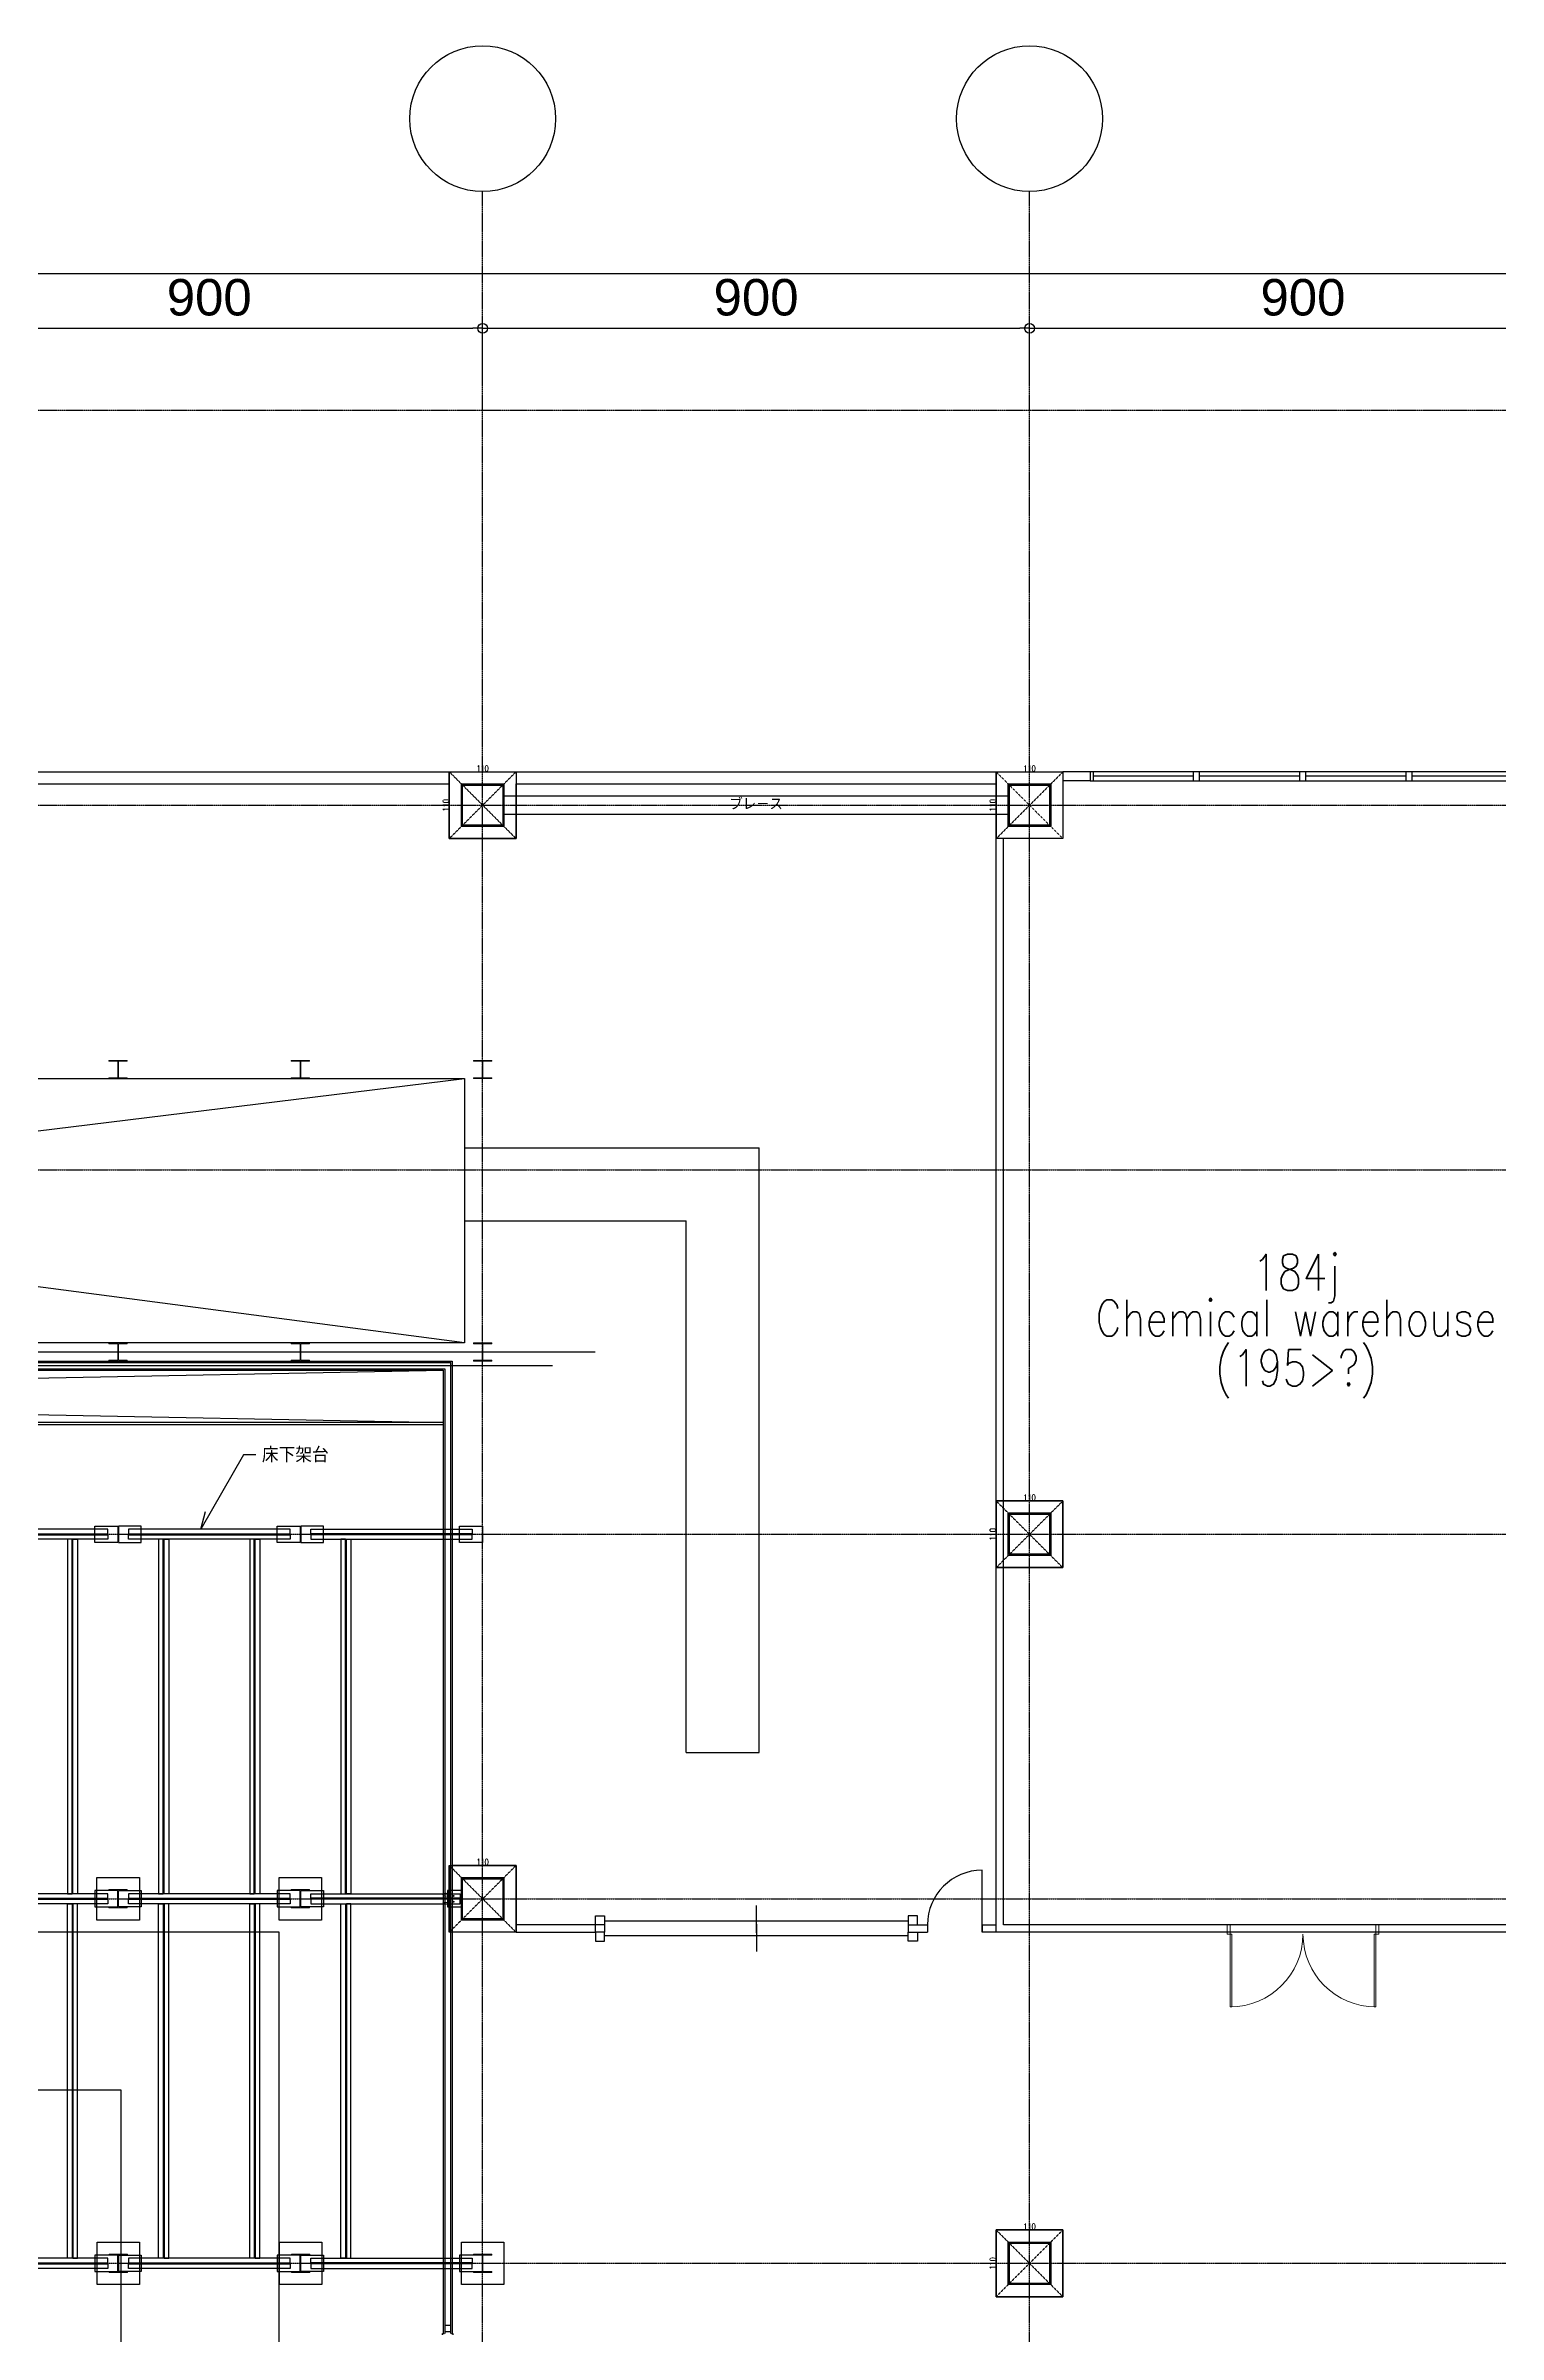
# Model space of a CAD drawing. Header units: millimetres. Extents: x -21841 to 195597, y -1659 to 112111.
# Drawn here: x 20941 to 23331, y 16233 to 20000 of the extents above; entities that cross this region are included whole.
import ezdxf
from ezdxf.enums import TextEntityAlignment as Align

# ---------------------------------------------------------------- set-up
doc = ezdxf.new("R2010")
doc.units = ezdxf.units.MM
doc.linetypes.add('X-N-FAB-L10$0$COL-CEN-LIN', pattern=[3.25, 2.5, -0.25, 0.25, -0.25])
doc.linetypes.add('X-N-FAB-L10$0$HIDDEN', pattern=[0.375, 0.25, -0.125])
for name, color, linetype in [('0-FMCS', 6, 'Continuous'), ('0-XREF', 7, 'Continuous'), ('X-N-FAB-L10$0$0-MC', 8, 'Continuous'), ('X-N-FAB-L10$0$0-NC', 8, 'Continuous'), ('X-N-FAB-L10$0$0-ND', 8, 'Continuous'), ('X-N-FAB-L10$0$08', 8, 'Continuous'), ('X-N-FAB-L10$0$A-WALL-IN', 8, 'Continuous'), ('X-N-FAB-L10$0$CCL', 8, 'X-N-FAB-L10$0$COL-CEN-LIN'), ('X-N-FAB-L10$0$COL', 8, 'Continuous'), ('X-N-FAB-L10$0$COL-S', 8, 'Continuous'), ('X-N-FAB-L10$0$DIM', 8, 'Continuous'), ('X-N-FAB-L10$0$DOOR', 8, 'Continuous'), ('X-N-FAB-L10$0$TXT-CODE', 8, 'Continuous'), ('X-N-FAB-L10$0$WALL-RC', 8, 'Continuous'), ('X-N-FAB-L10$0$WIN-S', 8, 'Continuous')]:
    doc.layers.add(name, color=color, linetype=linetype)
doc.layers.add('X-N-FAB-L10$0$STEEL1', color=8, linetype='Continuous', lineweight=0)
doc.styles.add('X-N-FAB-L10$0$ATS', font='monotxt.shx', dxfattribs={"bigfont": 'BIGFONT.shx'})
doc.styles.add('X-N-FAB-L10$0$CHINA', font='simplex.shx', dxfattribs={"width": 0.75, "bigfont": 'chineset.shx'})
doc.styles.add('X-N-FAB-L10$0$COL-NUM', font='romanc')
doc.styles.add('X-N-FAB-L10$0$DIM', font='simplex.shx', dxfattribs={"width": 0.67, "bigfont": 'chineset.shx'})
doc.styles.add('X-N-FAB-L10$0$DimStyUse', font='romans.shx', dxfattribs={"width": 0.7})
doc.styles.add('X-N-FAB-L10$0$Gen-Text', font='arial.ttf', dxfattribs={"height": 2.5})
doc.dimstyles.new('X-N-FAB-L10$0$cirl', dxfattribs={"dimtxt": 200, "dimasz": 50, "dimexe": 50, "dimexo": 0, "dimgap": 20, "dimtad": 1, "dimdsep": 46, "dimtxsty": 'X-N-FAB-L10$0$DimStyUse', "dimblk": 'X-N-FAB-L10$0$_Origin', "dimcen": 10, "dimdle": 50, "dimclrt": 2, "dimazin": 0, "dimtfac": 1, "dimtix": 1, "dimtmove": 2, "dimatfit": 3, "dimfxl": 10, "dimtolj": 1, "dimarcsym": 0})
doc.dimstyles.new('X-N-FAB-L10$0$JJP_005_defpoint', dxfattribs={"dimtxt": 20, "dimasz": 0.5, "dimexe": 0.5, "dimexo": 0.5, "dimgap": 0.5, "dimtad": 1, "dimdsep": 46, "dimtxsty": 'X-N-FAB-L10$0$DIM', "dimblk": 'X-N-FAB-L10$0$_None', "dimcen": 10, "dimclrd": 256, "dimclre": 256, "dimclrt": 256, "dimadec": 0, "dimazin": 0, "dimtfac": 1, "dimtix": 1, "dimtmove": 2, "dimatfit": 3, "dimldrblk": 'X-N-FAB-L10$0$_None', "dimfxl": 0.5, "dimtolj": 1, "dimtzin": 0, "dimarcsym": 0})

# ---------------------------------------------------------------- blocks, each defined once
blk = doc.blocks.new('X-N-FAB-L10$0$_Origin')
at = {"color": 0, "linetype": 'ByBlock', "lineweight": -2}
blk.add_line((0, 0), (-1, 0), dxfattribs=at)
blk.add_circle((0, 0), 0.5, dxfattribs=at)
blk = doc.blocks.new('*D738')
at = {"layer": 'DEFPOINTS', "color": 0, "transparency": 16777216}
for p in [(27010, 19625), (60, 19535), (27010, 19535)]:
    blk.add_point(p, dxfattribs=at)
at = {"layer": 'X-N-FAB-L10$0$DIM', "color": 0, "lineweight": -2, "transparency": 16777216}
for p, q in [((60, 19535), (60, 19645)), ((76, 19625), (26994, 19625)), ((27010, 19535), (27010, 19645))]:
    blk.add_line(p, q, dxfattribs=at)
at = {"layer": 'X-N-FAB-L10$0$DIM', "color": 0, "lineweight": -2, "transparency": 16777216, "xscale": 16, "yscale": 16, "zscale": 16, "rotation": 180}
blk.add_blockref('X-N-FAB-L10$0$_Origin', (60, 19625), dxfattribs=at)
at = {"layer": 'X-N-FAB-L10$0$DIM', "color": 0, "lineweight": -2, "transparency": 16777216, "xscale": 16, "yscale": 16, "zscale": 16}
blk.add_blockref('X-N-FAB-L10$0$_Origin', (27010, 19625), dxfattribs=at)
at = {"layer": 'X-N-FAB-L10$0$DIM', "color": 2, "transparency": 16777216, "insert": (13535, 19675.6), "char_height": 2.5, "attachment_point": 5, "style": 'X-N-FAB-L10$0$Gen-Text'}
blk.add_mtext('\\A1;{\\H24x;26950}', dxfattribs=at)
blk = doc.blocks.new('*D771')
at = {"layer": 'DEFPOINTS', "color": 0, "transparency": 16777216}
for p in [(23460, 19535), (22560, 19445), (23460, 19445)]:
    blk.add_point(p, dxfattribs=at)
at = {"layer": 'X-N-FAB-L10$0$DIM', "color": 0, "lineweight": -2, "transparency": 16777216}
for p, q in [((22560, 19445), (22560, 19555)), ((23460, 19445), (23460, 19555)), ((22576, 19535), (23444, 19535))]:
    blk.add_line(p, q, dxfattribs=at)
at = {"layer": 'X-N-FAB-L10$0$DIM', "color": 0, "lineweight": -2, "transparency": 16777216, "xscale": 16, "yscale": 16, "zscale": 16, "rotation": 180}
blk.add_blockref('X-N-FAB-L10$0$_Origin', (22560, 19535), dxfattribs=at)
at = {"layer": 'X-N-FAB-L10$0$DIM', "color": 0, "lineweight": -2, "transparency": 16777216, "xscale": 16, "yscale": 16, "zscale": 16}
blk.add_blockref('X-N-FAB-L10$0$_Origin', (23460, 19535), dxfattribs=at)
at = {"layer": 'X-N-FAB-L10$0$DIM', "color": 2, "transparency": 16777216, "insert": (23010, 19585.6), "char_height": 2.5, "attachment_point": 5, "style": 'X-N-FAB-L10$0$Gen-Text'}
blk.add_mtext('\\A1;{\\H24x;900}', dxfattribs=at)
blk = doc.blocks.new('*D1179')
at = {"layer": 'DEFPOINTS', "lineweight": -2, "transparency": 16777216}
blk.add_line((21605, 18805), (21715, 18805), dxfattribs=at)
at = {"layer": 'DEFPOINTS', "color": 0, "transparency": 16777216}
for p in [(21605, 18805), (21715, 18805), (21715, 18805)]:
    blk.add_point(p, dxfattribs=at)
at = {"layer": 'DEFPOINTS', "transparency": 16777216, "insert": (21660, 18810.5), "char_height": 10, "attachment_point": 5, "style": 'X-N-FAB-L10$0$DIM'}
blk.add_mtext('\\A1;110', dxfattribs=at)
blk = doc.blocks.new('X-N-FAB-L10$0$_None')
blk = doc.blocks.new('*D1180')
at = {"layer": 'DEFPOINTS', "lineweight": -2, "transparency": 16777216}
blk.add_line((21605, 18805), (21605, 18695), dxfattribs=at)
at = {"layer": 'DEFPOINTS', "color": 0, "transparency": 16777216}
for p in [(21605, 18805), (21605, 18695), (21605, 18695)]:
    blk.add_point(p, dxfattribs=at)
at = {"layer": 'DEFPOINTS', "transparency": 16777216, "insert": (21599.5, 18750), "char_height": 10, "attachment_point": 5, "rotation": 90, "style": 'X-N-FAB-L10$0$DIM'}
blk.add_mtext('\\A1;110', dxfattribs=at)
blk = doc.blocks.new('*D1181')
at = {"layer": 'DEFPOINTS', "lineweight": -2, "transparency": 16777216}
blk.add_line((22505, 18805), (22615, 18805), dxfattribs=at)
at = {"layer": 'DEFPOINTS', "color": 0, "transparency": 16777216}
for p in [(22505, 18805), (22615, 18805), (22615, 18805)]:
    blk.add_point(p, dxfattribs=at)
at = {"layer": 'DEFPOINTS', "transparency": 16777216, "insert": (22560, 18810.5), "char_height": 10, "attachment_point": 5, "style": 'X-N-FAB-L10$0$DIM'}
blk.add_mtext('\\A1;110', dxfattribs=at)
blk = doc.blocks.new('*D1182')
at = {"layer": 'DEFPOINTS', "lineweight": -2, "transparency": 16777216}
blk.add_line((22505, 18805), (22505, 18695), dxfattribs=at)
at = {"layer": 'DEFPOINTS', "color": 0, "transparency": 16777216}
for p in [(22505, 18805), (22505, 18695), (22505, 18695)]:
    blk.add_point(p, dxfattribs=at)
at = {"layer": 'DEFPOINTS', "transparency": 16777216, "insert": (22499.5, 18750), "char_height": 10, "attachment_point": 5, "rotation": 90, "style": 'X-N-FAB-L10$0$DIM'}
blk.add_mtext('\\A1;110', dxfattribs=at)
blk = doc.blocks.new('*D1209')
at = {"layer": 'DEFPOINTS', "lineweight": -2, "transparency": 16777216}
blk.add_line((22505, 17605), (22615, 17605), dxfattribs=at)
at = {"layer": 'DEFPOINTS', "color": 0, "transparency": 16777216}
for p in [(22505, 17605), (22615, 17605), (22615, 17605)]:
    blk.add_point(p, dxfattribs=at)
at = {"layer": 'DEFPOINTS', "transparency": 16777216, "insert": (22560, 17610.5), "char_height": 10, "attachment_point": 5, "style": 'X-N-FAB-L10$0$DIM'}
blk.add_mtext('\\A1;110', dxfattribs=at)
blk = doc.blocks.new('*D1210')
at = {"layer": 'DEFPOINTS', "lineweight": -2, "transparency": 16777216}
blk.add_line((22505, 17605), (22505, 17495), dxfattribs=at)
at = {"layer": 'DEFPOINTS', "color": 0, "transparency": 16777216}
for p in [(22505, 17605), (22505, 17495), (22505, 17495)]:
    blk.add_point(p, dxfattribs=at)
at = {"layer": 'DEFPOINTS', "transparency": 16777216, "insert": (22499.5, 17550), "char_height": 10, "attachment_point": 5, "rotation": 90, "style": 'X-N-FAB-L10$0$DIM'}
blk.add_mtext('\\A1;110', dxfattribs=at)
blk = doc.blocks.new('*D1211')
at = {"layer": 'DEFPOINTS', "lineweight": -2, "transparency": 16777216}
blk.add_line((22505, 16405), (22615, 16405), dxfattribs=at)
at = {"layer": 'DEFPOINTS', "color": 0, "transparency": 16777216}
for p in [(22505, 16405), (22615, 16405), (22615, 16405)]:
    blk.add_point(p, dxfattribs=at)
at = {"layer": 'DEFPOINTS', "transparency": 16777216, "insert": (22560, 16410.5), "char_height": 10, "attachment_point": 5, "style": 'X-N-FAB-L10$0$DIM'}
blk.add_mtext('\\A1;110', dxfattribs=at)
blk = doc.blocks.new('*D1212')
at = {"layer": 'DEFPOINTS', "lineweight": -2, "transparency": 16777216}
blk.add_line((22505, 16405), (22505, 16295), dxfattribs=at)
at = {"layer": 'DEFPOINTS', "color": 0, "transparency": 16777216}
for p in [(22505, 16405), (22505, 16295), (22505, 16295)]:
    blk.add_point(p, dxfattribs=at)
at = {"layer": 'DEFPOINTS', "transparency": 16777216, "insert": (22499.5, 16350), "char_height": 10, "attachment_point": 5, "rotation": 90, "style": 'X-N-FAB-L10$0$DIM'}
blk.add_mtext('\\A1;110', dxfattribs=at)
blk = doc.blocks.new('*D1251')
at = {"layer": 'DEFPOINTS', "lineweight": -2, "transparency": 16777216}
blk.add_line((21605, 17005), (21715, 17005), dxfattribs=at)
at = {"layer": 'DEFPOINTS', "color": 0, "transparency": 16777216}
for p in [(21605, 17005), (21715, 17005), (21715, 17005)]:
    blk.add_point(p, dxfattribs=at)
at = {"layer": 'DEFPOINTS', "transparency": 16777216, "insert": (21660, 17010.5), "char_height": 10, "attachment_point": 5, "style": 'X-N-FAB-L10$0$DIM'}
blk.add_mtext('\\A1;110', dxfattribs=at)
blk = doc.blocks.new('*D1252')
at = {"layer": 'DEFPOINTS', "lineweight": -2, "transparency": 16777216}
blk.add_line((21605, 17005), (21605, 16895), dxfattribs=at)
at = {"layer": 'DEFPOINTS', "color": 0, "transparency": 16777216}
for p in [(21605, 17005), (21605, 16895), (21605, 16895)]:
    blk.add_point(p, dxfattribs=at)
at = {"layer": 'DEFPOINTS', "transparency": 16777216, "insert": (21599.5, 16950), "char_height": 10, "attachment_point": 5, "rotation": 90, "style": 'X-N-FAB-L10$0$DIM'}
blk.add_mtext('\\A1;110', dxfattribs=at)
blk = doc.blocks.new('X-N-FAB-L10')
at = {"layer": 'DEFPOINTS', "color": 8, "linetype": 'X-N-FAB-L10$0$HIDDEN', "ltscale": 0.1}
for p, q in [((21715, 18805), (21605, 18695)), ((21605, 18805), (21715, 18695)), ((21715, 18805), (21605, 18695)), ((21605, 18805), (21715, 18695)), ((22615, 18805), (22505, 18695)), ((22505, 18805), (22615, 18695)), ((22615, 18805), (22505, 18695)), ((22505, 18805), (22615, 18695)), ((22615, 17605), (22505, 17495)), ((22505, 17605), (22615, 17495)), ((22615, 17605), (22505, 17495)), ((22505, 17605), (22615, 17495)), ((21715, 17005), (21605, 16895)), ((21605, 17005), (21715, 16895)), ((21715, 17005), (21605, 16895)), ((21605, 17005), (21715, 16895)), ((22615, 16405), (22505, 16295)), ((22505, 16405), (22615, 16295)), ((22615, 16405), (22505, 16295)), ((22505, 16405), (22615, 16295))]:
    blk.add_line(p, q, dxfattribs=at)
at = {"layer": 'DEFPOINTS', "color": 8}
for p, q in [((21605, 18805), (21715, 18805)), ((21605, 18805), (21605, 18695)), ((22505, 18805), (22615, 18805)), ((22505, 18805), (22505, 18695)), ((22505, 17605), (22615, 17605)), ((22505, 17605), (22505, 17495)), ((21605, 17005), (21715, 17005)), ((21605, 17005), (21605, 16895)), ((22505, 16405), (22615, 16405)), ((22505, 16405), (22505, 16295))]:
    blk.add_line(p, q, dxfattribs=at)
at = {"layer": 'X-N-FAB-L10$0$0-MC', "color": 8}
for centre in [(21660, 19880), (22560, 19880)]:
    blk.add_circle(centre, 120, dxfattribs=at)
at = {"layer": 'X-N-FAB-L10$0$08', "color": 8}
for p, q in [((19805, 18805), (22505, 18805)), ((20815, 18785), (21605, 18785)), ((21605, 18785), (21605, 18695)), ((21625, 18715), (21625, 18785)), ((21625, 18785), (21695, 18785)), ((21627, 18717), (21627, 18783)), ((21627, 18783), (21693, 18783)), ((21693, 18783), (21693, 18717)), ((21695, 18785), (21695, 18715)), ((22525, 18765), (21695, 18765)), ((21695, 18765), (21695, 18735)), ((21715, 18785), (22505, 18785)), ((21715, 18695), (21715, 18785)), ((22525, 18715), (22525, 18785)), ((22525, 18785), (22595, 18785)), ((22525, 18735), (22525, 18765)), ((22527, 18717), (22527, 18783)), ((22527, 18783), (22593, 18783)), ((22593, 18783), (22593, 18717)), ((22595, 18785), (22595, 18715)), ((21695, 18735), (22525, 18735)), ((21605, 18695), (21715, 18695)), ((21695, 18715), (21625, 18715)), ((21693, 18717), (21627, 18717)), ((22595, 18715), (22525, 18715)), ((22593, 18717), (22527, 18717)), ((18090, 17865), (21630, 18300)), ((21630, 17865), (18315, 18300)), ((18315, 18300), (21630, 18300)), ((21630, 18300), (21630, 17865)), ((21630, 18185.881), (22115, 18185.881)), ((22115, 17190.881), (22115, 18185.881)), ((21630, 18065.881), (21995, 18065.881)), ((21995, 17190.881), (21995, 18065.881)), ((21630, 17865), (18090, 17865)), ((16960, 17850), (21845, 17850)), ((17030, 17827.5), (21775, 17827.5)), ((17095, 17820), (21595, 17820)), ((17097.5, 17822.5), (21597.5, 17822.5)), ((17099.2, 17734.2), (21595, 17820)), ((17099.2, 17820), (21595, 17734.2)), ((17107.5, 17832.5), (21607.5, 17832.5)), ((17110, 17835), (21610, 17835)), ((21595, 17820), (21595, 16234.5)), ((21597.5, 17822.5), (21597.5, 16234.5)), ((21607.5, 16234.5), (21607.5, 17832.5)), ((21610, 17835), (21610, 16234.5)), ((21595, 17734.2), (19770, 17734.2)), ((21595, 17730), (19770, 17730)), ((21266.646, 17680.658), (21196.003, 17558.3)), ((21286.646, 17680.658), (21266.646, 17680.658)), ((22615, 17605), (22505, 17605)), ((22505, 17605), (22505, 17495)), ((22615, 17495), (22615, 17605)), ((21196.003, 17558.3), (21203.768, 17587.278)), ((22525, 17515), (22525, 17585)), ((22525, 17585), (22595, 17585)), ((22527, 17517), (22527, 17583)), ((22527, 17583), (22593, 17583)), ((22593, 17583), (22593, 17517)), ((22595, 17585), (22595, 17515)), ((22593, 17517), (22527, 17517)), ((22505, 17495), (22615, 17495)), ((22595, 17515), (22525, 17515)), ((21995, 17190.881), (22115, 17190.881)), ((21715, 17005), (21610, 17005)), ((21715, 16898.5), (21715, 17005)), ((22482, 16907), (22482, 16997)), ((21625, 16915), (21625, 16985)), ((21625, 16985), (21695, 16985)), ((21625, 16915), (21625, 16985)), ((21625, 16985), (21695, 16985)), ((21627, 16917), (21627, 16983)), ((21627, 16983), (21693, 16983)), ((21627, 16917), (21627, 16983)), ((21627, 16983), (21693, 16983)), ((21693, 16983), (21693, 16917)), ((21693, 16983), (21693, 16917)), ((21695, 16985), (21695, 16915)), ((21695, 16985), (21695, 16915)), ((21695, 16915), (21625, 16915)), ((21695, 16915), (21625, 16915)), ((21693, 16917), (21627, 16917)), ((21693, 16917), (21627, 16917)), ((21845.5, 16907), (21845.5, 16922)), ((21845.5, 16922), (21860.5, 16922)), ((21860.5, 16922), (21860.5, 16907)), ((22360.5, 16913.255), (21860.5, 16913.255)), ((22110.5, 16893.755), (22110.5, 16938.755)), ((22375.5, 16922), (22360.5, 16922)), ((22360.5, 16922), (22360.5, 16907)), ((22375.5, 16907), (22375.5, 16922)), ((21325, 16895), (17105, 16895)), ((21325, 16202.5), (21325, 16895)), ((21845.5, 16907), (21715, 16907)), ((21715, 16895), (21845.5, 16895)), ((21860.5, 16907), (21845.5, 16907)), ((21845.5, 16895), (21845.5, 16907)), ((21860.5, 16895), (21845.5, 16895)), ((21845.5, 16895), (21845.5, 16880)), ((21845.5, 16880), (21860.5, 16880)), ((21860.5, 16907), (21860.5, 16895)), ((21860.5, 16880), (21860.5, 16895)), ((22360.5, 16888.744), (21860.5, 16888.744)), ((22110.5, 16908.244), (22110.5, 16863.244)), ((22360.5, 16907), (22392, 16907)), ((22360.5, 16907), (22360.5, 16895)), ((22360.5, 16907), (22375.5, 16907)), ((22360.5, 16895), (22392, 16895)), ((22360.5, 16895), (22375.5, 16895)), ((22360.5, 16880), (22360.5, 16895)), ((22375.5, 16880), (22360.5, 16880)), ((22375.5, 16895), (22375.5, 16880)), ((22392, 16907), (22392, 16895)), ((22482, 16907), (22482, 16895)), ((22482, 16895), (22482, 16907)), ((22482, 16907), (22505, 16907)), ((22505, 16895), (22482, 16895)), ((21065, 16635), (17105, 16635)), ((21065, 14992.2), (21065, 16635)), ((22615, 16405), (22505, 16405)), ((22505, 16405), (22505, 16295)), ((22615, 16295), (22615, 16405)), ((22525, 16315), (22525, 16385)), ((22525, 16385), (22595, 16385)), ((22527, 16317), (22527, 16383)), ((22527, 16383), (22593, 16383)), ((22593, 16383), (22593, 16317)), ((22595, 16385), (22595, 16315)), ((22595, 16315), (22525, 16315)), ((22593, 16317), (22527, 16317)), ((22505, 16295), (22615, 16295)), ((21597.5, 16247.5), (21597.5, 16237.5)), ((21607.5, 16247.5), (21597.5, 16247.5)), ((21597.5, 16237.5), (21607.5, 16237.5)), ((21607.5, 16237.5), (21607.5, 16247.5)), ((21594, 16232), (21594, 16234.5)), ((21594, 16234.5), (21596.5, 16234.5)), ((21608.5, 16234.5), (21611, 16234.5)), ((21611, 16234.5), (21611, 16232))]:
    blk.add_line(p, q, dxfattribs=at)
for points in [[(21043, 17558.3), (20777, 17558.3), (20777, 17550.8), (21043, 17550.8)], [(21059.5, 17536.5), (21022, 17536.5), (21022, 17563.5), (21059.5, 17563.5)], [(21060.5, 17536.5), (21098, 17536.5), (21098, 17563.5), (21060.5, 17563.5)], [(21343, 17558.3), (21077, 17558.3), (21077, 17550.8), (21343, 17550.8)], [(21359.5, 17536.5), (21322, 17536.5), (21322, 17563.5), (21359.5, 17563.5)], [(21360.5, 17536.5), (21398, 17536.5), (21398, 17563.5), (21360.5, 17563.5)], [(21377, 17558.3), (21643, 17558.3), (21643, 17550.8), (21377, 17550.8)], [(21659.5, 17536.5), (21622, 17536.5), (21622, 17563.5), (21659.5, 17563.5)], [(21043, 17541.7), (20777, 17541.7), (20777, 17549.2), (21043, 17549.2)], [(20976.7, 17541.7), (20976.7, 16958.3), (20984.2, 16958.3), (20984.2, 17541.7)], [(20993.3, 17541.7), (20993.3, 16958.3), (20985.8, 16958.3), (20985.8, 17541.7)], [(21343, 17541.7), (21077, 17541.7), (21077, 17549.2), (21343, 17549.2)], [(21126.7, 17541.7), (21126.7, 16958.3), (21134.2, 16958.3), (21134.2, 17541.7)], [(21143.3, 17541.7), (21143.3, 16958.3), (21135.8, 16958.3), (21135.8, 17541.7)], [(21276.7, 17541.7), (21276.7, 16958.3), (21284.2, 16958.3), (21284.2, 17541.7)], [(21293.3, 17541.7), (21293.3, 16958.3), (21285.8, 16958.3), (21285.8, 17541.7)], [(21377, 17541.7), (21643, 17541.7), (21643, 17549.2), (21377, 17549.2)], [(21426.7, 17541.7), (21426.7, 16958.3), (21434.2, 16958.3), (21434.2, 17541.7)], [(21443.3, 17541.7), (21443.3, 16958.3), (21435.8, 16958.3), (21435.8, 17541.7)], [(21043, 16958.3), (20797, 16958.3), (20797, 16950.8), (21043, 16950.8)], [(21059.5, 16963.5), (21022, 16963.5), (21022, 16936.5), (21059.5, 16936.5)], [(21060.5, 16963.5), (21098, 16963.5), (21098, 16936.5), (21060.5, 16936.5)], [(21343, 16958.3), (21077, 16958.3), (21077, 16950.8), (21343, 16950.8)], [(21359.5, 16963.5), (21322, 16963.5), (21322, 16936.5), (21359.5, 16936.5)], [(21360.5, 16963.5), (21398, 16963.5), (21398, 16936.5), (21360.5, 16936.5)], [(21377, 16958.3), (21623, 16958.3), (21623, 16950.8), (21377, 16950.8)], [(21377, 16958.3), (21603, 16958.3), (21603, 16950.8), (21377, 16950.8)], [(21625, 16963.5), (21602, 16963.5), (21602, 16936.5), (21625, 16936.5)], [(21043, 16941.7), (20797, 16941.7), (20797, 16949.2), (21043, 16949.2)], [(20976.7, 16358.3), (20976.7, 16941.7), (20984.2, 16941.7), (20984.2, 16358.3)], [(20993.3, 16358.3), (20993.3, 16941.7), (20985.8, 16941.7), (20985.8, 16358.3)], [(21343, 16941.7), (21077, 16941.7), (21077, 16949.2), (21343, 16949.2)], [(21126.7, 16358.3), (21126.7, 16941.7), (21134.2, 16941.7), (21134.2, 16358.3)], [(21143.3, 16358.3), (21143.3, 16941.7), (21135.8, 16941.7), (21135.8, 16358.3)], [(21276.7, 16358.3), (21276.7, 16941.7), (21284.2, 16941.7), (21284.2, 16358.3)], [(21293.3, 16358.3), (21293.3, 16941.7), (21285.8, 16941.7), (21285.8, 16358.3)], [(21377, 16941.7), (21623, 16941.7), (21623, 16949.2), (21377, 16949.2)], [(21377, 16941.7), (21603, 16941.7), (21603, 16949.2), (21377, 16949.2)], [(21426.7, 16358.3), (21426.7, 16941.7), (21434.2, 16941.7), (21434.2, 16358.3)], [(21443.3, 16358.3), (21443.3, 16941.7), (21435.8, 16941.7), (21435.8, 16358.3)], [(21043, 16358.3), (20777, 16358.3), (20777, 16350.8), (21043, 16350.8)], [(21043, 16341.7), (20777, 16341.7), (20777, 16349.2), (21043, 16349.2)], [(21059.5, 16363.5), (21022, 16363.5), (21022, 16336.5), (21059.5, 16336.5)], [(21060.5, 16363.5), (21098, 16363.5), (21098, 16336.5), (21060.5, 16336.5)], [(21343, 16358.3), (21077, 16358.3), (21077, 16350.8), (21343, 16350.8)], [(21343, 16341.7), (21077, 16341.7), (21077, 16349.2), (21343, 16349.2)], [(21359.5, 16363.5), (21322, 16363.5), (21322, 16336.5), (21359.5, 16336.5)], [(21360.5, 16363.5), (21398, 16363.5), (21398, 16336.5), (21360.5, 16336.5)], [(21377, 16358.3), (21643, 16358.3), (21643, 16350.8), (21377, 16350.8)], [(21377, 16341.7), (21643, 16341.7), (21643, 16349.2), (21377, 16349.2)], [(21659.5, 16363.5), (21622, 16363.5), (21622, 16336.5), (21659.5, 16336.5)]]:
    blk.add_lwpolyline(points, close=True, dxfattribs=at)
for centre in [(21612, 16954.8), (21612, 16945.2)]:
    blk.add_circle(centre, 0.8, dxfattribs=at)
blk.add_arc((22482, 16907), 90, 90, 180, dxfattribs=at)
at = {"layer": 'X-N-FAB-L10$0$A-WALL-IN', "color": 8}
for p, q in [((22505, 16895), (22505, 18695)), ((22517, 16907), (22517, 18695)), ((23515, 16895), (22505, 16895)), ((23503, 16907), (22517, 16907))]:
    blk.add_line(p, q, dxfattribs=at)
at = {"layer": 'X-N-FAB-L10$0$CCL', "color": 8}
for p, q in [((21660, 10600), (21660, 19760)), ((22560, 10600), (22560, 19760)), ((-720, 19400), (27370, 19400)), ((-720, 18750), (27370, 18750)), ((-720, 18150), (27370, 18150)), ((-720, 17550), (27370, 17550)), ((-720, 16950), (27370, 16950)), ((-720, 16350), (27370, 16350))]:
    blk.add_line(p, q, dxfattribs=at)
at = {"layer": 'X-N-FAB-L10$0$COL', "color": 8, "ltscale": 0.1}
for p, q in [((21605, 18805), (21715, 18805)), ((21605, 18695), (21605, 18805)), ((21715, 18805), (21715, 18695)), ((22505, 18805), (22615, 18805)), ((22505, 18695), (22505, 18805)), ((22615, 18805), (22615, 18695)), ((21715, 18695), (21605, 18695)), ((22615, 18695), (22505, 18695)), ((22505, 17605), (22615, 17605)), ((22505, 17495), (22505, 17605)), ((22615, 17605), (22615, 17495)), ((22615, 17495), (22505, 17495)), ((21605, 17005), (21715, 17005)), ((21605, 16895), (21605, 17005)), ((21715, 17005), (21715, 16895)), ((21715, 16895), (21605, 16895)), ((22505, 16405), (22615, 16405)), ((22505, 16295), (22505, 16405)), ((22615, 16405), (22615, 16295)), ((22615, 16295), (22505, 16295))]:
    blk.add_line(p, q, dxfattribs=at)
at = {"layer": 'X-N-FAB-L10$0$COL', "color": 8}
for p, q in [((21025, 16985), (21095, 16985)), ((21025, 16915), (21025, 16985)), ((21095, 16985), (21095, 16915)), ((21325, 16985), (21395, 16985)), ((21325, 16915), (21325, 16985)), ((21395, 16985), (21395, 16915)), ((21095, 16915), (21025, 16915)), ((21395, 16915), (21325, 16915)), ((21025.5, 16385), (21095.5, 16385)), ((21025.5, 16315), (21025.5, 16385)), ((21095.5, 16385), (21095.5, 16315)), ((21325.5, 16385), (21395.5, 16385)), ((21325.5, 16315), (21325.5, 16385)), ((21395.5, 16385), (21395.5, 16315)), ((21625, 16385), (21695, 16385)), ((21625, 16315), (21625, 16385)), ((21695, 16385), (21695, 16315)), ((21095.5, 16315), (21025.5, 16315)), ((21395.5, 16315), (21325.5, 16315)), ((21695, 16315), (21625, 16315))]:
    blk.add_line(p, q, dxfattribs=at)
at = {"layer": 'X-N-FAB-L10$0$COL', "color": 8, "ltscale": 0.1}
for points in [[(21605, 18805), (21715, 18805), (21715, 18695), (21605, 18695)], [(22505, 18805), (22615, 18805), (22615, 18695), (22505, 18695)], [(22505, 17605), (22615, 17605), (22615, 17495), (22505, 17495)], [(21605, 17005), (21715, 17005), (21715, 16895), (21605, 16895)], [(22505, 16405), (22615, 16405), (22615, 16295), (22505, 16295)]]:
    blk.add_lwpolyline(points, close=True, dxfattribs=at)
at = {"layer": 'X-N-FAB-L10$0$COL', "color": 8}
for points in [[(21025, 16985), (21095, 16985), (21095, 16915), (21025, 16915)], [(21325, 16985), (21395, 16985), (21395, 16915), (21325, 16915)], [(21025.5, 16385), (21095.5, 16385), (21095.5, 16315), (21025.5, 16315)], [(21325.5, 16385), (21395.5, 16385), (21395.5, 16315), (21325.5, 16315)], [(21625, 16385), (21695, 16385), (21695, 16315), (21625, 16315)]]:
    blk.add_lwpolyline(points, close=True, dxfattribs=at)
at = {"layer": 'X-N-FAB-L10$0$COL-S', "color": 8}
for p, q in [((21625, 18785), (21695, 18785)), ((21625, 18715), (21625, 18785)), ((21625, 18785), (21695, 18785)), ((21625, 18715), (21625, 18785)), ((21695, 18785), (21695, 18715)), ((21695, 18785), (21695, 18715)), ((22525, 18785), (22595, 18785)), ((22525, 18715), (22525, 18785)), ((22525, 18785), (22595, 18785)), ((22525, 18715), (22525, 18785)), ((22595, 18785), (22595, 18715)), ((22595, 18785), (22595, 18715)), ((21695, 18715), (21625, 18715)), ((21695, 18715), (21625, 18715)), ((22595, 18715), (22525, 18715)), ((22595, 18715), (22525, 18715)), ((22525, 17585), (22595, 17585)), ((22525, 17515), (22525, 17585)), ((22525, 17585), (22595, 17585)), ((22525, 17515), (22525, 17585)), ((22595, 17585), (22595, 17515)), ((22595, 17585), (22595, 17515)), ((22595, 17515), (22525, 17515)), ((22595, 17515), (22525, 17515)), ((21625, 16985), (21695, 16985)), ((21625, 16915), (21625, 16985)), ((21625, 16985), (21695, 16985)), ((21625, 16915), (21625, 16985)), ((21695, 16985), (21695, 16915)), ((21695, 16985), (21695, 16915)), ((21695, 16915), (21625, 16915)), ((21695, 16915), (21625, 16915)), ((22525, 16385), (22595, 16385)), ((22525, 16315), (22525, 16385)), ((22525, 16385), (22595, 16385)), ((22525, 16315), (22525, 16385)), ((22595, 16385), (22595, 16315)), ((22595, 16385), (22595, 16315)), ((22595, 16315), (22525, 16315)), ((22595, 16315), (22525, 16315))]:
    blk.add_line(p, q, dxfattribs=at)
at = {"layer": 'X-N-FAB-L10$0$DIM', "color": 8}
for p, q in [((21660, 19445), (21660, 19555)), ((21660, 19445), (21660, 19555)), ((22560, 19445), (22560, 19555)), ((20776, 19535), (21644, 19535)), ((21676, 19535), (22544, 19535))]:
    blk.add_line(p, q, dxfattribs=at)
at = {"layer": 'X-N-FAB-L10$0$DOOR', "color": 8, "lineweight": 0}
for p, q in [((22885, 16892), (22885, 16907)), ((22885, 16907), (22890, 16907)), ((22890, 16892), (22885, 16892)), ((22890, 16907), (22890, 16892)), ((22890, 16772), (22890, 16892)), ((22890, 16892), (22893, 16892)), ((22893, 16892), (22893, 16772)), ((23127, 16892), (23127, 16772)), ((23130, 16892), (23127, 16892)), ((23135, 16907), (23130, 16907)), ((23130, 16907), (23130, 16892)), ((23130, 16772), (23130, 16892)), ((23130, 16892), (23135, 16892)), ((23135, 16892), (23135, 16907)), ((22893, 16772), (22890, 16772)), ((23127, 16772), (23130, 16772))]:
    blk.add_line(p, q, dxfattribs=at)
for centre, start, end in [((22890, 16892), 270, 0), ((23130, 16892), 180, 270)]:
    blk.add_arc(centre, 120, start, end, dxfattribs=at)
at = {"layer": 'X-N-FAB-L10$0$STEEL1', "color": 8}
for p, q in [((21045, 18330), (21075, 18330)), ((21045, 18328.5), (21045, 18330)), ((21045, 18330), (21075, 18330)), ((21045, 18328.5), (21045, 18330)), ((21059.5, 18328.5), (21045, 18328.5)), ((21059.5, 18328.5), (21045, 18328.5)), ((21059.5, 18301.5), (21059.5, 18328.5)), ((21059.5, 18301.5), (21059.5, 18328.5)), ((21075, 18328.5), (21060.5, 18328.5)), ((21060.5, 18328.5), (21060.5, 18301.5)), ((21075, 18328.5), (21060.5, 18328.5)), ((21060.5, 18328.5), (21060.5, 18301.5)), ((21075, 18330), (21075, 18328.5)), ((21075, 18330), (21075, 18328.5)), ((21345, 18330), (21375, 18330)), ((21345, 18328.5), (21345, 18330)), ((21345, 18330), (21375, 18330)), ((21345, 18328.5), (21345, 18330)), ((21359.5, 18328.5), (21345, 18328.5)), ((21359.5, 18328.5), (21345, 18328.5)), ((21359.5, 18301.5), (21359.5, 18328.5)), ((21359.5, 18301.5), (21359.5, 18328.5)), ((21375, 18328.5), (21360.5, 18328.5)), ((21360.5, 18328.5), (21360.5, 18301.5)), ((21375, 18328.5), (21360.5, 18328.5)), ((21360.5, 18328.5), (21360.5, 18301.5)), ((21375, 18330), (21375, 18328.5)), ((21375, 18330), (21375, 18328.5)), ((21645, 18330), (21675, 18330)), ((21645, 18328.5), (21645, 18330)), ((21645, 18330), (21675, 18330)), ((21645, 18328.5), (21645, 18330)), ((21659.5, 18328.5), (21645, 18328.5)), ((21659.5, 18328.5), (21645, 18328.5)), ((21659.5, 18301.5), (21659.5, 18328.5)), ((21659.5, 18301.5), (21659.5, 18328.5)), ((21675, 18328.5), (21660.5, 18328.5)), ((21660.5, 18328.5), (21660.5, 18301.5)), ((21675, 18328.5), (21660.5, 18328.5)), ((21660.5, 18328.5), (21660.5, 18301.5)), ((21675, 18330), (21675, 18328.5)), ((21675, 18330), (21675, 18328.5)), ((21045, 18300), (21045, 18301.5)), ((21045, 18301.5), (21059.5, 18301.5)), ((21045, 18300), (21045, 18301.5)), ((21045, 18301.5), (21059.5, 18301.5)), ((21075, 18300), (21045, 18300)), ((21075, 18300), (21045, 18300)), ((21060.5, 18301.5), (21075, 18301.5)), ((21060.5, 18301.5), (21075, 18301.5)), ((21075, 18301.5), (21075, 18300)), ((21075, 18301.5), (21075, 18300)), ((21345, 18300), (21345, 18301.5)), ((21345, 18301.5), (21359.5, 18301.5)), ((21345, 18300), (21345, 18301.5)), ((21345, 18301.5), (21359.5, 18301.5)), ((21375, 18300), (21345, 18300)), ((21375, 18300), (21345, 18300)), ((21360.5, 18301.5), (21375, 18301.5)), ((21360.5, 18301.5), (21375, 18301.5)), ((21375, 18301.5), (21375, 18300)), ((21375, 18301.5), (21375, 18300)), ((21645, 18300), (21645, 18301.5)), ((21645, 18301.5), (21659.5, 18301.5)), ((21645, 18300), (21645, 18301.5)), ((21645, 18301.5), (21659.5, 18301.5)), ((21675, 18300), (21645, 18300)), ((21675, 18300), (21645, 18300)), ((21660.5, 18301.5), (21675, 18301.5)), ((21660.5, 18301.5), (21675, 18301.5)), ((21675, 18301.5), (21675, 18300)), ((21675, 18301.5), (21675, 18300)), ((21045, 17865), (21075, 17865)), ((21045, 17863.5), (21045, 17865)), ((21045, 17865), (21075, 17865)), ((21045, 17863.5), (21045, 17865)), ((21059.5, 17863.5), (21045, 17863.5)), ((21059.5, 17863.5), (21045, 17863.5)), ((21059.5, 17836.5), (21059.5, 17863.5)), ((21059.5, 17836.5), (21059.5, 17863.5)), ((21075, 17863.5), (21060.5, 17863.5)), ((21060.5, 17863.5), (21060.5, 17836.5)), ((21075, 17863.5), (21060.5, 17863.5)), ((21060.5, 17863.5), (21060.5, 17836.5)), ((21075, 17865), (21075, 17863.5)), ((21075, 17865), (21075, 17863.5)), ((21345, 17865), (21375, 17865)), ((21345, 17863.5), (21345, 17865)), ((21345, 17865), (21375, 17865)), ((21345, 17863.5), (21345, 17865)), ((21359.5, 17863.5), (21345, 17863.5)), ((21359.5, 17863.5), (21345, 17863.5)), ((21359.5, 17836.5), (21359.5, 17863.5)), ((21359.5, 17836.5), (21359.5, 17863.5)), ((21375, 17863.5), (21360.5, 17863.5)), ((21360.5, 17863.5), (21360.5, 17836.5)), ((21375, 17863.5), (21360.5, 17863.5)), ((21360.5, 17863.5), (21360.5, 17836.5)), ((21375, 17865), (21375, 17863.5)), ((21375, 17865), (21375, 17863.5)), ((21645, 17865), (21675, 17865)), ((21645, 17863.5), (21645, 17865)), ((21645, 17865), (21675, 17865)), ((21645, 17863.5), (21645, 17865)), ((21659.5, 17863.5), (21645, 17863.5)), ((21659.5, 17863.5), (21645, 17863.5)), ((21659.5, 17836.5), (21659.5, 17863.5)), ((21659.5, 17836.5), (21659.5, 17863.5)), ((21675, 17863.5), (21660.5, 17863.5)), ((21660.5, 17863.5), (21660.5, 17836.5)), ((21675, 17863.5), (21660.5, 17863.5)), ((21660.5, 17863.5), (21660.5, 17836.5)), ((21675, 17865), (21675, 17863.5)), ((21675, 17865), (21675, 17863.5)), ((21045, 17835), (21045, 17836.5)), ((21045, 17836.5), (21059.5, 17836.5)), ((21045, 17835), (21045, 17836.5)), ((21045, 17836.5), (21059.5, 17836.5)), ((21075, 17835), (21045, 17835)), ((21075, 17835), (21045, 17835)), ((21060.5, 17836.5), (21075, 17836.5)), ((21060.5, 17836.5), (21075, 17836.5)), ((21075, 17836.5), (21075, 17835)), ((21075, 17836.5), (21075, 17835)), ((21345, 17835), (21345, 17836.5)), ((21345, 17836.5), (21359.5, 17836.5)), ((21345, 17835), (21345, 17836.5)), ((21345, 17836.5), (21359.5, 17836.5)), ((21375, 17835), (21345, 17835)), ((21375, 17835), (21345, 17835)), ((21360.5, 17836.5), (21375, 17836.5)), ((21360.5, 17836.5), (21375, 17836.5)), ((21375, 17836.5), (21375, 17835)), ((21375, 17836.5), (21375, 17835)), ((21645, 17835), (21645, 17836.5)), ((21645, 17836.5), (21659.5, 17836.5)), ((21645, 17835), (21645, 17836.5)), ((21645, 17836.5), (21659.5, 17836.5)), ((21675, 17835), (21645, 17835)), ((21675, 17835), (21645, 17835)), ((21660.5, 17836.5), (21675, 17836.5)), ((21660.5, 17836.5), (21675, 17836.5)), ((21675, 17836.5), (21675, 17835)), ((21675, 17836.5), (21675, 17835)), ((21045, 16965), (21075, 16965)), ((21045, 16963.5), (21045, 16965)), ((21059.5, 16963.5), (21045, 16963.5)), ((21059.5, 16936.5), (21059.5, 16963.5)), ((21075, 16963.5), (21060.5, 16963.5)), ((21060.5, 16963.5), (21060.5, 16936.5)), ((21075, 16965), (21075, 16963.5)), ((21345, 16965), (21375, 16965)), ((21345, 16963.5), (21345, 16965)), ((21359.5, 16963.5), (21345, 16963.5)), ((21359.5, 16936.5), (21359.5, 16963.5)), ((21375, 16963.5), (21360.5, 16963.5)), ((21360.5, 16963.5), (21360.5, 16936.5)), ((21375, 16965), (21375, 16963.5)), ((21045, 16935), (21045, 16936.5)), ((21045, 16936.5), (21059.5, 16936.5)), ((21075, 16935), (21045, 16935)), ((21060.5, 16936.5), (21075, 16936.5)), ((21075, 16936.5), (21075, 16935)), ((21345, 16935), (21345, 16936.5)), ((21345, 16936.5), (21359.5, 16936.5)), ((21375, 16935), (21345, 16935)), ((21360.5, 16936.5), (21375, 16936.5)), ((21375, 16936.5), (21375, 16935)), ((21045.5, 16365), (21075.5, 16365)), ((21045.5, 16363.5), (21045.5, 16365)), ((21060, 16363.5), (21045.5, 16363.5)), ((21060, 16336.5), (21060, 16363.5)), ((21075.5, 16363.5), (21061, 16363.5)), ((21061, 16363.5), (21061, 16336.5)), ((21075.5, 16365), (21075.5, 16363.5)), ((21345.5, 16365), (21375.5, 16365)), ((21345.5, 16363.5), (21345.5, 16365)), ((21360, 16363.5), (21345.5, 16363.5)), ((21360, 16336.5), (21360, 16363.5)), ((21375.5, 16363.5), (21361, 16363.5)), ((21361, 16363.5), (21361, 16336.5)), ((21375.5, 16365), (21375.5, 16363.5)), ((21645, 16365), (21675, 16365)), ((21645, 16363.5), (21645, 16365)), ((21659.5, 16363.5), (21645, 16363.5)), ((21659.5, 16336.5), (21659.5, 16363.5)), ((21675, 16363.5), (21660.5, 16363.5)), ((21660.5, 16363.5), (21660.5, 16336.5)), ((21675, 16365), (21675, 16363.5)), ((21045.5, 16335), (21045.5, 16336.5)), ((21045.5, 16336.5), (21060, 16336.5)), ((21075.5, 16335), (21045.5, 16335)), ((21061, 16336.5), (21075.5, 16336.5)), ((21075.5, 16336.5), (21075.5, 16335)), ((21345.5, 16335), (21345.5, 16336.5)), ((21345.5, 16336.5), (21360, 16336.5)), ((21375.5, 16335), (21345.5, 16335)), ((21361, 16336.5), (21375.5, 16336.5)), ((21375.5, 16336.5), (21375.5, 16335)), ((21645, 16335), (21645, 16336.5)), ((21645, 16336.5), (21659.5, 16336.5)), ((21675, 16335), (21645, 16335)), ((21660.5, 16336.5), (21675, 16336.5)), ((21675, 16336.5), (21675, 16335))]:
    blk.add_line(p, q, dxfattribs=at)
for points in [[(21045, 16965), (21075, 16965), (21075, 16963.5), (21060.5, 16963.5), (21060.5, 16936.5), (21075, 16936.5), (21075, 16935), (21045, 16935), (21045, 16936.5), (21059.5, 16936.5), (21059.5, 16963.5), (21045, 16963.5)], [(21345, 16965), (21375, 16965), (21375, 16963.5), (21360.5, 16963.5), (21360.5, 16936.5), (21375, 16936.5), (21375, 16935), (21345, 16935), (21345, 16936.5), (21359.5, 16936.5), (21359.5, 16963.5), (21345, 16963.5)], [(21045.5, 16365), (21075.5, 16365), (21075.5, 16363.5), (21061, 16363.5), (21061, 16336.5), (21075.5, 16336.5), (21075.5, 16335), (21045.5, 16335), (21045.5, 16336.5), (21060, 16336.5), (21060, 16363.5), (21045.5, 16363.5)], [(21345.5, 16365), (21375.5, 16365), (21375.5, 16363.5), (21361, 16363.5), (21361, 16336.5), (21375.5, 16336.5), (21375.5, 16335), (21345.5, 16335), (21345.5, 16336.5), (21360, 16336.5), (21360, 16363.5), (21345.5, 16363.5)], [(21645, 16365), (21675, 16365), (21675, 16363.5), (21660.5, 16363.5), (21660.5, 16336.5), (21675, 16336.5), (21675, 16335), (21645, 16335), (21645, 16336.5), (21659.5, 16336.5), (21659.5, 16363.5), (21645, 16363.5)]]:
    blk.add_lwpolyline(points, close=True, dxfattribs=at)
at = {"layer": 'X-N-FAB-L10$0$WALL-RC', "color": 8}
for p, q in [((22660, 18805), (22615, 18805)), ((22660, 18790), (22615, 18790))]:
    blk.add_line(p, q, dxfattribs=at)
at = {"layer": 'X-N-FAB-L10$0$WIN-S', "color": 8}
for p, q in [((23360, 18805), (22660, 18805)), ((22660, 18805), (22660, 18790)), ((22665, 18805), (22665, 18790)), ((22665, 18805), (22665, 18790)), ((22665, 18798.5), (22830, 18798.5)), ((22830, 18790), (22830, 18805)), ((22840, 18790), (22840, 18805)), ((22840, 18798.5), (23005, 18798.5)), ((23005, 18790), (23005, 18805)), ((23015, 18790), (23015, 18805)), ((23015, 18798.5), (23180, 18798.5)), ((23180, 18790), (23180, 18805)), ((23190, 18790), (23190, 18805)), ((23190, 18798.5), (23355, 18798.5)), ((22660, 18790), (23360, 18790))]:
    blk.add_line(p, q, dxfattribs=at)
at = {"layer": 'X-N-FAB-L10$0$DIM', "color": 8, "xscale": 16, "yscale": 16, "zscale": 16}
for p in [(21660, 19535), (22560, 19535)]:
    blk.add_blockref('X-N-FAB-L10$0$_Origin', p, dxfattribs=at)
at = {"layer": 'X-N-FAB-L10$0$DIM', "color": 8, "xscale": 16, "yscale": 16, "zscale": 16, "rotation": 180}
blk.add_blockref('X-N-FAB-L10$0$_Origin', (21660, 19535), dxfattribs=at)
at = {"layer": 'DEFPOINTS', "color": 8, "char_height": 10, "attachment_point": 5, "style": 'X-N-FAB-L10$0$DIM'}
for insert in [(21660, 18810.5), (22560, 18810.5), (22560, 17610.5), (21660, 17010.5), (22560, 16410.5)]:
    blk.add_mtext('\\A1;110', dxfattribs=dict(at, insert=insert))
at = {"layer": 'DEFPOINTS', "color": 8, "char_height": 10, "attachment_point": 5, "rotation": 90, "style": 'X-N-FAB-L10$0$DIM'}
for insert in [(21599.5, 18750), (22499.5, 18750), (22499.5, 17550), (21599.5, 16950), (22499.5, 16350)]:
    blk.add_mtext('\\A1;110', dxfattribs=dict(at, insert=insert))
at = {"layer": 'X-N-FAB-L10$0$0-NC', "color": 8, "style": 'X-N-FAB-L10$0$COL-NUM'}
for p in [(1860, 19880), (2760, 19880), (3660, 19880), (4560, 19880), (5460, 19880), (6360, 19880), (7260, 19880), (8160, 19880), (9060, 19880), (9960, 19880), (10860, 19880), (11760, 19880), (12660, 19880), (13560, 19880), (14460, 19880), (15360, 19880), (16260, 19880), (17160, 19880), (18060, 19880), (18960, 19880), (19860, 19880), (20760, 19880), (21660, 19880), (22560, 19880), (-840, 13950), (-840, 13350), (-840, 12750), (-840, 12150), (-840, 11550), (-840, 10750)]:
    blk.add_attdef('GRID-Y', text='', height=120, dxfattribs=at).set_placement(p, align=Align.MIDDLE_CENTER)
at = {"layer": 'X-N-FAB-L10$0$0-ND', "color": 8, "style": 'X-N-FAB-L10$0$CHINA'}
blk.add_attdef('NO', text='', height=33.333, dxfattribs=at).set_placement((23327.5, 11380), align=Align.MIDDLE)
at = {"layer": 'X-N-FAB-L10$0$08', "color": 8, "style": 'X-N-FAB-L10$0$ATS'}
blk.add_text('ブレ－ス', height=20, dxfattribs=at).set_placement((22110, 18752), align=Align.MIDDLE_CENTER)
blk.add_text('床下架台', height=25, dxfattribs=at).set_placement((21296.646, 17680.658), align=Align.MIDDLE_LEFT)
at = {"layer": 'X-N-FAB-L10$0$DIM', "color": 8, "char_height": 2.5, "attachment_point": 5, "style": 'X-N-FAB-L10$0$Gen-Text'}
for insert in [(21210, 19585.634), (22110, 19585.634)]:
    blk.add_mtext('\\A1;{\\H24x;900}', dxfattribs=dict(at, insert=insert))
at = {"layer": 'X-N-FAB-L10$0$TXT-CODE', "color": 8, "style": 'X-N-FAB-L10$0$CHINA', "width": 0.8}
for s, p in [('184j', (22998.714, 17981)), ('Chemical warehouse', (22998.714, 17906)), ('(195>?)', (22998.714, 17824))]:
    blk.add_text(s, height=60, dxfattribs=at).set_placement(p, align=Align.MIDDLE_CENTER)
at = {"layer": 'DEFPOINTS', "color": 8}
for base, p1, p2, picture, middle in [((21605, 18695), (21605, 18805), (21605, 18695), '*D1180', (21599.5, 18750)), ((22505, 18695), (22505, 18805), (22505, 18695), '*D1182', (22499.5, 18750)), ((22505, 17495), (22505, 17605), (22505, 17495), '*D1210', (22499.5, 17550)), ((21605, 16895), (21605, 17005), (21605, 16895), '*D1252', (21599.5, 16950)), ((22505, 16295), (22505, 16405), (22505, 16295), '*D1212', (22499.5, 16350))]:
    dim = blk.add_linear_dim(base=base, p1=p1, p2=p2, angle=90, dimstyle='X-N-FAB-L10$0$JJP_005_defpoint', override={"dimtxt": 10}, dxfattribs=at)
    dim.commit()
    dim.dimension.update_dxf_attribs({"geometry": picture, "text_midpoint": middle})
for base, p1, p2, picture, middle in [((21715, 18805), (21605, 18805), (21715, 18805), '*D1179', (21660, 18810.5)), ((22615, 18805), (22505, 18805), (22615, 18805), '*D1181', (22560, 18810.5)), ((22615, 17605), (22505, 17605), (22615, 17605), '*D1209', (22560, 17610.5)), ((21715, 17005), (21605, 17005), (21715, 17005), '*D1251', (21660, 17010.5)), ((22615, 16405), (22505, 16405), (22615, 16405), '*D1211', (22560, 16410.5))]:
    dim = blk.add_linear_dim(base=base, p1=p1, p2=p2, dimstyle='X-N-FAB-L10$0$JJP_005_defpoint', override={"dimtxt": 10}, dxfattribs=at)
    dim.commit()
    dim.dimension.update_dxf_attribs({"geometry": picture, "text_midpoint": middle})
at = {"layer": 'X-N-FAB-L10$0$DIM', "color": 8}
for base, p1, p2, picture, middle in [((27010, 19625), (60, 19535), (27010, 19535), '*D738', (13535, 19675.634)), ((23460, 19535), (22560, 19445), (23460, 19445), '*D771', (23010, 19585.634))]:
    dim = blk.add_linear_dim(base=base, p1=p1, p2=p2, text='{\\H24x;<>}', dimstyle='X-N-FAB-L10$0$cirl', override={"dimtxt": 60, "dimasz": 16, "dimexe": 20, "dimgap": 20, "dimtxsty": 'X-N-FAB-L10$0$Gen-Text'}, dxfattribs=at)
    dim.commit()
    dim.dimension.update_dxf_attribs({"geometry": picture, "text_midpoint": middle})

msp = doc.modelspace()

# ---------------------------------------------------------------- block references
at = {"layer": '0-FMCS', "color": 5}
msp.add_blockref('X-N-FAB-L10', (0, 0), dxfattribs=at)
at = {"layer": '0-XREF'}
msp.add_blockref('X-N-FAB-L10', (0, 0), dxfattribs=at)

doc.saveas('drawing.dxf')
